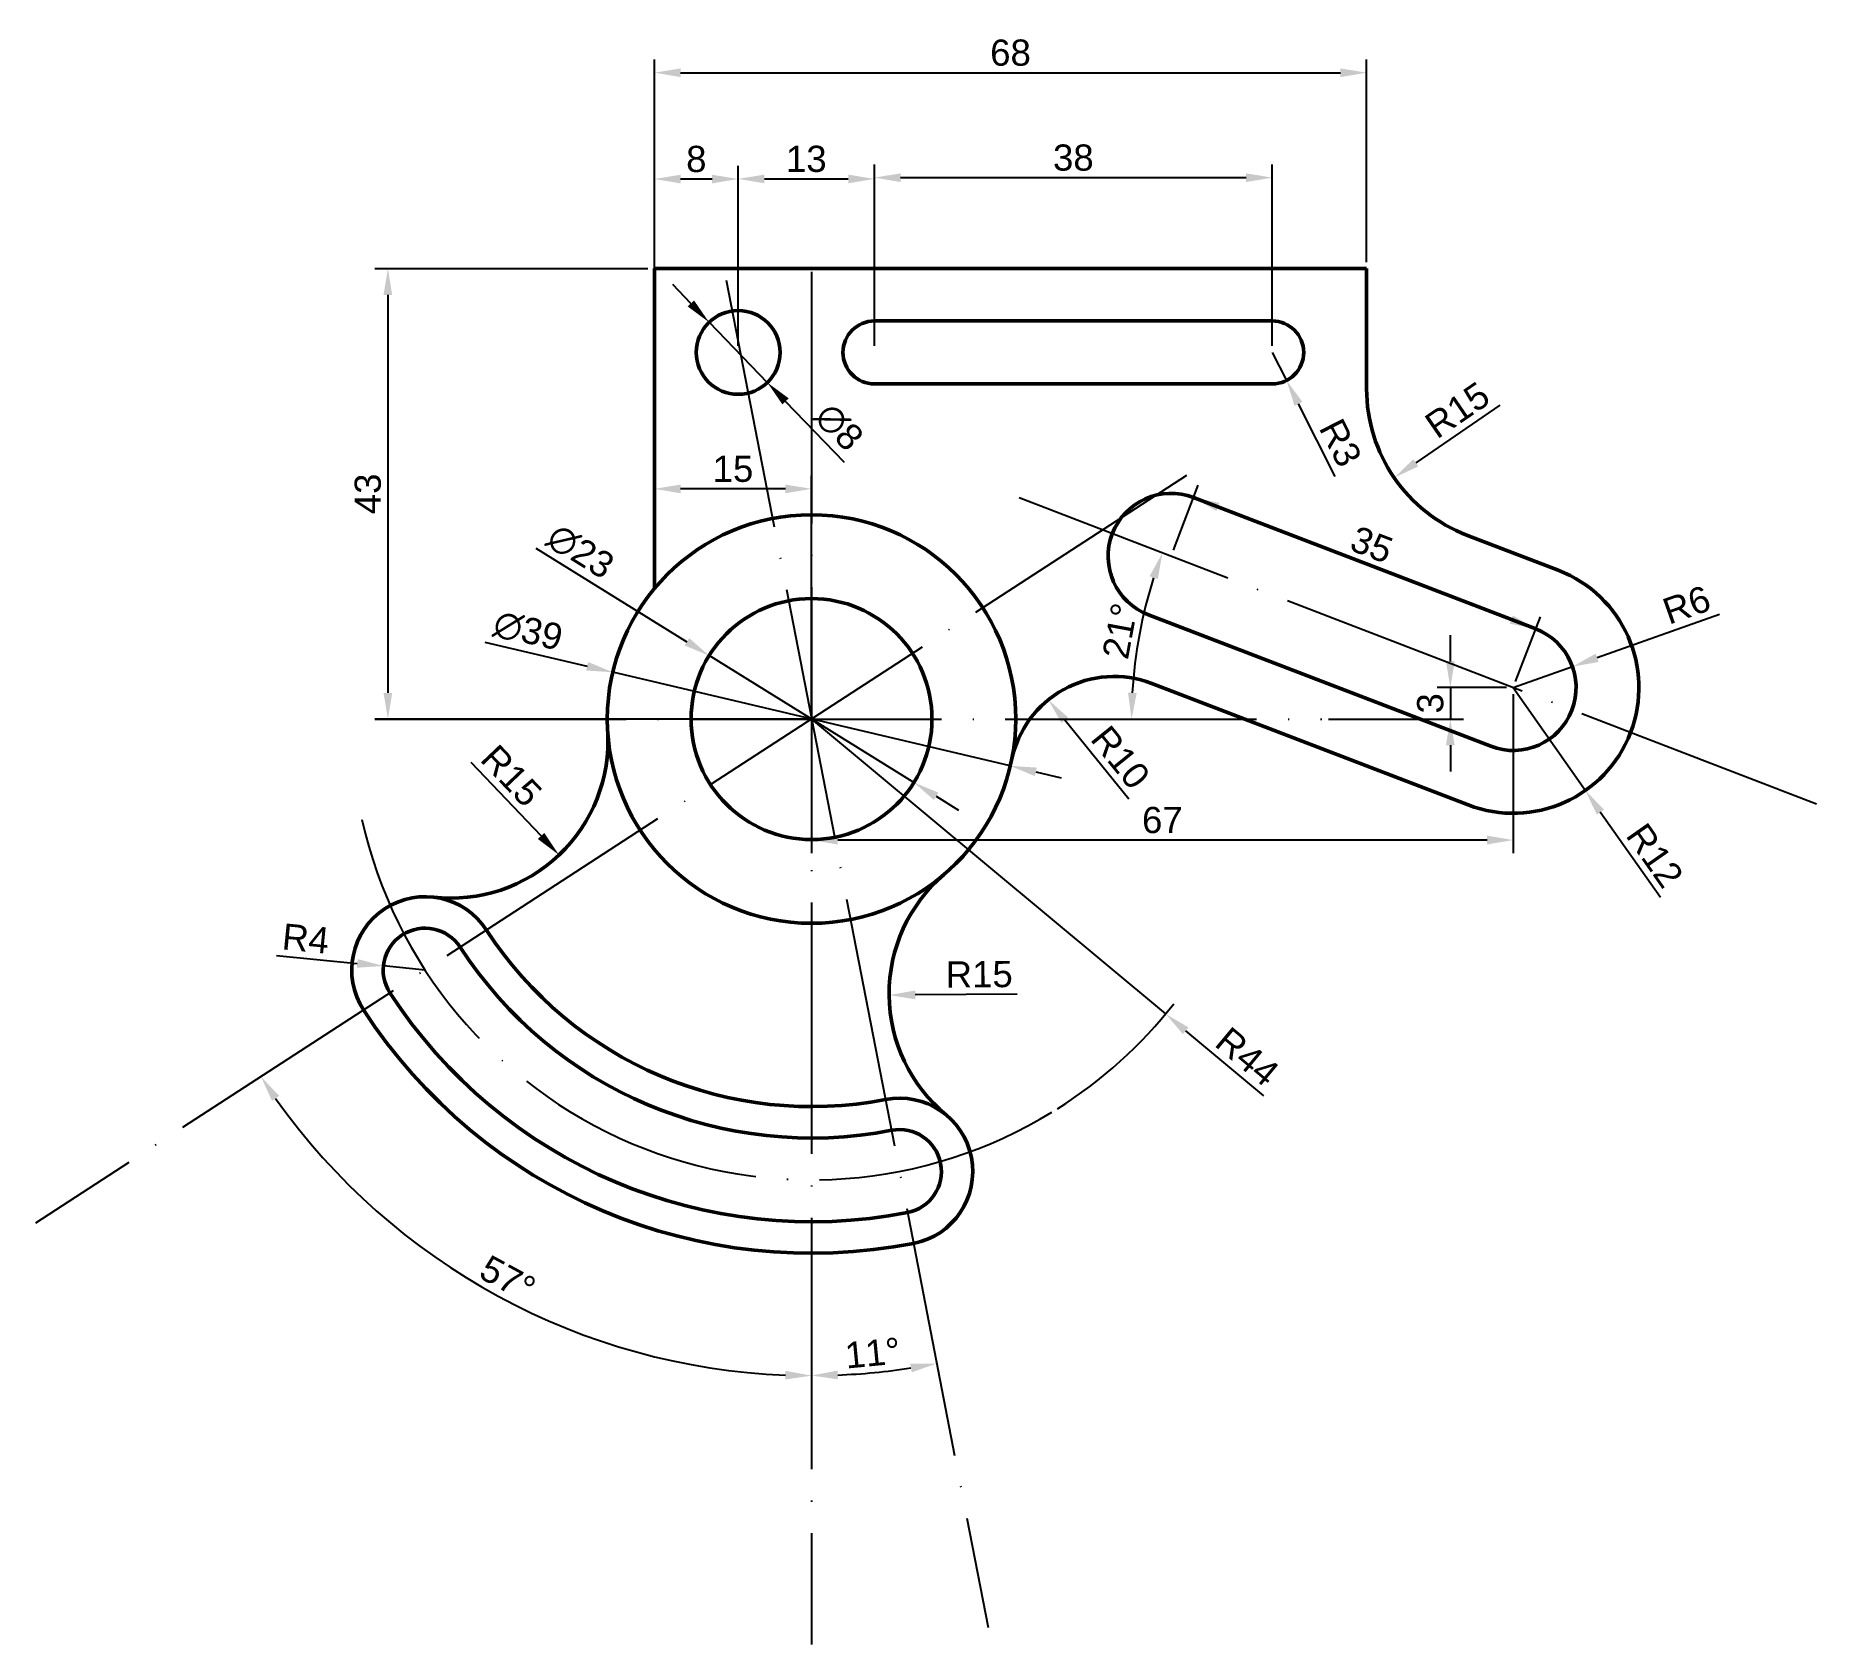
# Model space of a CAD drawing. Header units: millimetres. Extents: x 249 to 419, y 15 to 169.
import ezdxf

# ---------------------------------------------------------------- set-up
doc = ezdxf.new("R2010")
doc.units = ezdxf.units.MM
doc.linetypes.add('ACAD_ISO04W100', pattern=[30, 24, -3, 0, -3])
doc.layers.add('1粗实线', color=7, linetype='Continuous', lineweight=50)
doc.layers.add('3中心线', color=1, linetype='ACAD_ISO04W100', lineweight=25)
doc.layers.add('5标注', color=4, linetype='Continuous')
doc.styles.get("Standard").update_dxf_attribs({"font": 'arial.ttf'})
doc.dimstyles.new('ISO-25', dxfattribs={"dimtxt": 2.5, "dimasz": 2.5, "dimexe": 1.25, "dimexo": 0.625, "dimtad": 1, "dimtxsty": 'Standard', "dimcen": 2.5, "dimadec": 0, "dimazin": 0, "dimtfac": 1, "dimtmove": 0, "dimatfit": 3, "dimfxl": 0, "dimarcsym": 0})

# ---------------------------------------------------------------- blocks, each defined once
blk = doc.blocks.new('*D2')
at = {"layer": '5标注', "color": 0, "lineweight": -2, "transparency": 16777216}
for p, q in [((308.32, 147.16), (308.32, 166.49)), ((310.82, 165.24), (373.82, 165.24)), ((376.32, 147.16), (376.32, 166.49))]:
    blk.add_line(p, q, dxfattribs=at)
at = {"layer": '5标注', "color": 0, "transparency": 16777216}
for points in [[(310.82, 165.65), (310.82, 164.82), (308.32, 165.24)], [(373.82, 165.65), (373.82, 164.82), (376.32, 165.24)]]:
    blk.add_solid(points, dxfattribs=at)
at = {"layer": 'Defpoints', "color": 0, "transparency": 16777216}
for p in [(376.32, 165.24), (308.32, 146.53), (376.32, 146.53)]:
    blk.add_point(p, dxfattribs=at)
at = {"layer": '5标注', "color": 0, "transparency": 16777216, "insert": (342.32, 167.14), "char_height": 2.5, "attachment_point": 5}
blk.add_mtext('68', dxfattribs=at)
blk = doc.blocks.new('*D5')
at = {"layer": '5标注', "color": 0, "lineweight": -2, "transparency": 16777216}
for p, q in [((329.32, 139.16), (329.32, 156.47)), ((367.32, 139.16), (367.32, 156.47)), ((331.82, 155.22), (364.82, 155.22))]:
    blk.add_line(p, q, dxfattribs=at)
at = {"layer": '5标注', "color": 0, "transparency": 16777216}
for points in [[(331.82, 155.63), (331.82, 154.8), (329.32, 155.22)], [(364.82, 155.63), (364.82, 154.8), (367.32, 155.22)]]:
    blk.add_solid(points, dxfattribs=at)
at = {"layer": 'Defpoints', "color": 0, "transparency": 16777216}
for p in [(367.32, 155.22), (329.32, 138.53), (367.32, 138.53)]:
    blk.add_point(p, dxfattribs=at)
at = {"layer": '5标注', "color": 0, "transparency": 16777216, "insert": (348.32, 157.12), "char_height": 2.5, "attachment_point": 5}
blk.add_mtext('38', dxfattribs=at)
blk = doc.blocks.new('*D6')
at = {"layer": '5标注', "color": 0, "lineweight": -2, "transparency": 16777216}
for p, q in [((316.32, 139.16), (316.32, 156.35)), ((318.82, 155.1), (326.82, 155.1)), ((329.32, 139.16), (329.32, 156.35))]:
    blk.add_line(p, q, dxfattribs=at)
at = {"layer": '5标注', "color": 0, "transparency": 16777216}
for points in [[(318.82, 155.51), (318.82, 154.68), (316.32, 155.1)], [(326.82, 155.51), (326.82, 154.68), (329.32, 155.1)]]:
    blk.add_solid(points, dxfattribs=at)
at = {"layer": 'Defpoints', "color": 0, "transparency": 16777216}
for p in [(329.32, 155.1), (316.32, 138.53), (329.32, 138.53)]:
    blk.add_point(p, dxfattribs=at)
at = {"layer": '5标注', "color": 0, "transparency": 16777216, "insert": (322.82, 157), "char_height": 2.5, "attachment_point": 5}
blk.add_mtext('13', dxfattribs=at)
blk = doc.blocks.new('*D8')
at = {"layer": '5标注', "color": 0, "lineweight": -2, "transparency": 16777216}
for p, q in [((308.32, 139.16), (308.32, 156.34)), ((313.82, 155.09), (310.82, 155.09)), ((316.32, 139.16), (316.32, 156.34))]:
    blk.add_line(p, q, dxfattribs=at)
at = {"layer": '5标注', "color": 0, "transparency": 16777216}
for points in [[(310.82, 155.5), (310.82, 154.67), (308.32, 155.09)], [(313.82, 155.5), (313.82, 154.67), (316.32, 155.09)]]:
    blk.add_solid(points, dxfattribs=at)
at = {"layer": 'Defpoints', "color": 0, "transparency": 16777216}
for p in [(308.32, 155.09), (308.32, 138.53), (316.32, 138.53)]:
    blk.add_point(p, dxfattribs=at)
at = {"layer": '5标注', "color": 0, "transparency": 16777216, "insert": (312.32, 156.99), "char_height": 2.5, "attachment_point": 5}
blk.add_mtext('8', dxfattribs=at)
blk = doc.blocks.new('*D9')
at = {"layer": '5标注', "color": 0, "lineweight": -2, "transparency": 16777216}
for p, q in [((307.69, 146.53), (281.62, 146.53)), ((282.87, 144.03), (282.87, 106.03)), ((322.69, 103.53), (281.62, 103.53))]:
    blk.add_line(p, q, dxfattribs=at)
at = {"layer": '5标注', "color": 0, "transparency": 16777216}
for points in [[(282.45, 144.03), (283.28, 144.03), (282.87, 146.53)], [(282.45, 106.03), (283.28, 106.03), (282.87, 103.53)]]:
    blk.add_solid(points, dxfattribs=at)
at = {"layer": 'Defpoints', "color": 0, "transparency": 16777216}
for p in [(308.32, 146.53), (282.87, 103.53), (323.32, 103.53)]:
    blk.add_point(p, dxfattribs=at)
at = {"layer": '5标注', "color": 0, "transparency": 16777216, "insert": (280.96, 125.03), "char_height": 2.5, "attachment_point": 5, "rotation": 90}
blk.add_mtext('43', dxfattribs=at)
blk = doc.blocks.new('*D10')
at = {"layer": '5标注', "color": 0, "lineweight": -2, "transparency": 16777216}
for p, q in [((308.32, 116.62), (308.32, 126.76)), ((323.32, 104.16), (323.32, 126.76)), ((320.82, 125.51), (310.82, 125.51))]:
    blk.add_line(p, q, dxfattribs=at)
at = {"layer": '5标注', "color": 0, "transparency": 16777216}
for points in [[(310.82, 125.92), (310.82, 125.09), (308.32, 125.51)], [(320.82, 125.92), (320.82, 125.09), (323.32, 125.51)]]:
    blk.add_solid(points, dxfattribs=at)
at = {"layer": 'Defpoints', "color": 0, "transparency": 16777216}
for p in [(308.32, 125.51), (308.32, 115.99), (323.32, 103.53)]:
    blk.add_point(p, dxfattribs=at)
at = {"layer": '5标注', "color": 0, "transparency": 16777216, "insert": (315.82, 127.41), "char_height": 2.5, "attachment_point": 5}
blk.add_mtext('15', dxfattribs=at)
blk = doc.blocks.new('*D11')
at = {"layer": '5标注', "color": 0, "lineweight": -2, "transparency": 16777216}
for p, q in [((357.87, 119.66), (360.24, 125.85)), ((390.14, 113.03), (362.13, 123.78)), ((390.54, 107.12), (392.92, 113.3))]:
    blk.add_line(p, q, dxfattribs=at)
at = {"layer": '5标注', "color": 0, "transparency": 16777216}
for points in [[(362.28, 124.17), (361.98, 123.39), (359.79, 124.68)], [(390.29, 113.42), (389.99, 112.64), (392.47, 112.14)]]:
    blk.add_solid(points, dxfattribs=at)
at = {"layer": 'Defpoints', "color": 0, "transparency": 16777216}
for p in [(359.79, 124.68), (357.64, 119.08), (390.32, 106.53)]:
    blk.add_point(p, dxfattribs=at)
at = {"layer": '5标注', "color": 0, "transparency": 16777216, "insert": (376.81, 120.18), "char_height": 2.5, "attachment_point": 5, "rotation": 339}
blk.add_mtext('35', dxfattribs=at)
blk = doc.blocks.new('*D12')
at = {"layer": '5标注', "color": 0, "lineweight": -2, "transparency": 16777216}
blk.add_line((389.05, 133.51), (381.02, 127.99), dxfattribs=at)
at = {"layer": '5标注', "color": 0, "transparency": 16777216}
blk.add_solid([(380.78, 128.34), (381.25, 127.65), (378.96, 126.58)], dxfattribs=at)
at = {"layer": 'Defpoints', "color": 0, "transparency": 16777216}
for p in [(391.32, 135.07), (378.96, 126.58)]:
    blk.add_point(p, dxfattribs=at)
at = {"layer": '5标注', "color": 0, "transparency": 16777216, "insert": (384.99, 133.03), "char_height": 2.5, "attachment_point": 5, "rotation": 34.5}
blk.add_mtext('R15', dxfattribs=at)
blk = doc.blocks.new('*D13')
at = {"layer": '5标注', "color": 0, "lineweight": -2, "transparency": 16777216}
for p, q in [((410.01, 113.52), (398.33, 109.38)), ((390.32, 106.53), (395.97, 108.54))]:
    blk.add_line(p, q, dxfattribs=at)
at = {"layer": '5标注', "color": 0, "transparency": 16777216}
blk.add_solid([(398.19, 109.77), (398.47, 108.98), (395.97, 108.54)], dxfattribs=at)
at = {"layer": 'Defpoints', "color": 0, "transparency": 16777216}
for p in [(395.97, 108.54), (390.32, 106.53)]:
    blk.add_point(p, dxfattribs=at)
at = {"layer": '5标注', "color": 0, "transparency": 16777216, "insert": (406.88, 114.43), "char_height": 2.5, "attachment_point": 5, "rotation": 19.5277}
blk.add_mtext('R6', dxfattribs=at)
blk = doc.blocks.new('*D14')
at = {"layer": '5标注', "color": 0, "lineweight": -2, "transparency": 16777216}
for p, q in [((390.32, 106.53), (397.21, 96.71)), ((404.38, 86.49), (398.64, 94.66))]:
    blk.add_line(p, q, dxfattribs=at)
at = {"layer": '5标注', "color": 0, "transparency": 16777216}
blk.add_solid([(398.99, 94.9), (398.3, 94.42), (397.21, 96.71)], dxfattribs=at)
at = {"layer": 'Defpoints', "color": 0, "transparency": 16777216}
for p in [(390.32, 106.53), (397.21, 96.71)]:
    blk.add_point(p, dxfattribs=at)
at = {"layer": '5标注', "color": 0, "transparency": 16777216, "insert": (403.85, 90.51), "char_height": 2.5, "attachment_point": 5, "rotation": 305.0361}
blk.add_mtext('R12', dxfattribs=at)
blk = doc.blocks.new('*D15')
at = {"layer": '5标注', "color": 0, "lineweight": -2, "transparency": 16777216}
blk.add_arc((398.13, 103.53), 44.25, 162.2373, 176.7627, dxfattribs=at)
at = {"layer": '5标注', "color": 0, "transparency": 16777216}
for points in [[(355.6, 117.17), (356.39, 116.9), (356.82, 119.39)], [(354.37, 106.02), (353.54, 106.05), (353.88, 103.53)]]:
    blk.add_solid(points, dxfattribs=at)
at = {"layer": 'Defpoints', "color": 0, "transparency": 16777216}
for p in [(343.16, 124.64), (355.2, 114.24), (281.62, 103.53), (372.05, 103.53), (419.27, 95.42)]:
    blk.add_point(p, dxfattribs=at)
at = {"layer": '5标注', "color": 0, "transparency": 16777216, "insert": (352.77, 111.94), "char_height": 2.5, "attachment_point": 5, "rotation": 79.5}
blk.add_mtext('21°', dxfattribs=at)
blk = doc.blocks.new('*D16')
at = {"layer": '5标注', "color": 0, "lineweight": -2, "transparency": 16777216}
for p, q in [((384.32, 109.03), (384.32, 111.53)), ((389.69, 106.53), (383.07, 106.53)), ((384.32, 106.53), (384.32, 103.53)), ((372.68, 103.53), (385.57, 103.53)), ((384.32, 101.03), (384.32, 98.53))]:
    blk.add_line(p, q, dxfattribs=at)
at = {"layer": '5标注', "color": 0, "transparency": 16777216}
for points in [[(383.9, 109.03), (384.73, 109.03), (384.32, 106.53)], [(383.9, 101.03), (384.73, 101.03), (384.32, 103.53)]]:
    blk.add_solid(points, dxfattribs=at)
at = {"layer": 'Defpoints', "color": 0, "transparency": 16777216}
for p in [(390.32, 106.53), (372.05, 103.53), (384.32, 103.53)]:
    blk.add_point(p, dxfattribs=at)
at = {"layer": '5标注', "color": 0, "transparency": 16777216, "insert": (382.41, 105.03), "char_height": 2.5, "attachment_point": 5, "rotation": 90}
blk.add_mtext('3', dxfattribs=at)
blk = doc.blocks.new('*D17')
at = {"layer": '5标注', "color": 0, "lineweight": -2, "transparency": 16777216}
for p, q in [((390.32, 105.91), (390.32, 90.73)), ((323.32, 102.91), (323.32, 90.73)), ((387.82, 91.98), (325.82, 91.98))]:
    blk.add_line(p, q, dxfattribs=at)
at = {"layer": '5标注', "color": 0, "transparency": 16777216}
for points in [[(325.82, 92.4), (325.82, 91.56), (323.32, 91.98)], [(387.82, 92.4), (387.82, 91.56), (390.32, 91.98)]]:
    blk.add_solid(points, dxfattribs=at)
at = {"layer": 'Defpoints', "color": 0, "transparency": 16777216}
for p in [(390.32, 106.53), (323.32, 103.53), (323.32, 91.98)]:
    blk.add_point(p, dxfattribs=at)
at = {"layer": '5标注', "color": 0, "transparency": 16777216, "insert": (356.82, 93.88), "char_height": 2.5, "attachment_point": 5}
blk.add_mtext('67', dxfattribs=at)
blk = doc.blocks.new('*D18')
at = {"layer": '5标注', "color": 0, "lineweight": -2, "transparency": 16777216}
for p, q in [((323.32, 103.53), (357.13, 75.38)), ((366.51, 67.56), (359.05, 73.78))]:
    blk.add_line(p, q, dxfattribs=at)
blk.add_arc((323.32, 103.53), 44, 302.2655, 321.8371, dxfattribs=at)
at = {"layer": '5标注', "color": 0, "transparency": 16777216}
blk.add_solid([(359.32, 74.1), (358.78, 73.46), (357.13, 75.38)], dxfattribs=at)
at = {"layer": 'Defpoints', "color": 0, "transparency": 16777216}
for p in [(323.32, 103.53), (357.13, 75.38)]:
    blk.add_point(p, dxfattribs=at)
at = {"layer": '5标注', "color": 0, "transparency": 16777216, "insert": (364.94, 71.31), "char_height": 2.5, "attachment_point": 5, "rotation": 320.2094}
blk.add_mtext('R44', dxfattribs=at)
blk = doc.blocks.new('*D19')
at = {"layer": '5标注', "color": 0, "lineweight": -2, "transparency": 16777216}
blk.add_line((342.97, 77.28), (333.23, 77.2), dxfattribs=at)
at = {"layer": '5标注', "color": 0, "transparency": 16777216}
blk.add_solid([(333.23, 77.62), (333.23, 76.78), (330.73, 77.18)], dxfattribs=at)
at = {"layer": 'Defpoints', "color": 0, "transparency": 16777216}
for p in [(330.73, 77.18), (345.73, 77.3)]:
    blk.add_point(p, dxfattribs=at)
at = {"layer": '5标注', "color": 0, "transparency": 16777216, "insert": (339.33, 79.15), "char_height": 2.5, "attachment_point": 5, "rotation": 0.4703}
blk.add_mtext('R15', dxfattribs=at)
blk = doc.blocks.new('*D20')
at = {"layer": '5标注', "color": 0, "lineweight": -2, "transparency": 16777216}
blk.add_arc((323.32, 103.53), 62.67, 272.2857, 278.7143, dxfattribs=at)
at = {"layer": '5标注', "color": 0, "transparency": 16777216}
for points in [[(325.83, 40.5), (325.81, 41.33), (323.32, 40.86)], [(332.74, 42), (332.89, 41.17), (335.28, 42.01)]]:
    blk.add_solid(points, dxfattribs=at)
at = {"layer": 'Defpoints', "color": 0, "transparency": 16777216}
for p in [(315.18, 145.43), (323.32, 146.22), (327.33, 40.99), (340.18, 16.82), (323.32, 15.19)]:
    blk.add_point(p, dxfattribs=at)
at = {"layer": '5标注', "color": 0, "transparency": 16777216, "insert": (329.15, 43.02), "char_height": 2.5, "attachment_point": 5, "rotation": 5.5}
blk.add_mtext('11°', dxfattribs=at)
blk = doc.blocks.new('*D21')
at = {"layer": '5标注', "color": 0, "lineweight": -2, "transparency": 16777216}
blk.add_arc((323.32, 103.53), 62.69, 215.2852, 267.7148, dxfattribs=at)
at = {"layer": '5标注', "color": 0, "transparency": 16777216}
for points in [[(271.8, 67.09), (272.49, 67.56), (270.75, 69.39)], [(320.83, 41.31), (320.81, 40.48), (323.32, 40.85)]]:
    blk.add_solid(points, dxfattribs=at)
at = {"layer": 'Defpoints', "color": 0, "transparency": 16777216}
for p in [(323.32, 146.22), (359.12, 126.78), (249.23, 55.42), (284.73, 54.14), (323.32, 15.19)]:
    blk.add_point(p, dxfattribs=at)
at = {"layer": '5标注', "color": 0, "transparency": 16777216, "insert": (294.31, 50.11), "char_height": 2.5, "attachment_point": 5, "rotation": 331.5}
blk.add_mtext('57°', dxfattribs=at)
blk = doc.blocks.new('*D22')
at = {"layer": '5标注', "color": 0, "lineweight": -2, "transparency": 16777216}
for p, q in [((272.22, 80.97), (279.95, 80.21)), ((286.42, 79.57), (282.44, 79.96))]:
    blk.add_line(p, q, dxfattribs=at)
at = {"layer": '5标注', "color": 0, "transparency": 16777216}
blk.add_solid([(279.99, 80.62), (279.91, 79.79), (282.44, 79.96)], dxfattribs=at)
at = {"layer": 'Defpoints', "color": 0, "transparency": 16777216}
for p in [(282.44, 79.96), (286.42, 79.57)]:
    blk.add_point(p, dxfattribs=at)
at = {"layer": '5标注', "color": 0, "transparency": 16777216, "insert": (275.02, 82.58), "char_height": 2.5, "attachment_point": 5, "rotation": 354.3711}
blk.add_mtext('R4', dxfattribs=at)
blk = doc.blocks.new('*D23')
at = {"layer": '5标注', "color": 0, "lineweight": -2, "transparency": 16777216}
blk.add_line((290.78, 99.43), (297.49, 92.37), dxfattribs=at)
at = {"layer": '5标注', "color": 0, "transparency": 16777216}
blk.add_solid([(297.8, 92.66), (297.19, 92.08), (299.21, 90.56)], dxfattribs=at)
at = {"layer": 'Defpoints', "color": 0, "transparency": 16777216}
for p in [(288.88, 101.43), (299.21, 90.56)]:
    blk.add_point(p, dxfattribs=at)
at = {"layer": '5标注', "color": 0, "transparency": 16777216, "insert": (294.66, 98.12), "char_height": 2.5, "attachment_point": 5, "rotation": 313.5297}
blk.add_mtext('R15', dxfattribs=at)
blk = doc.blocks.new('*D24')
at = {"layer": '5标注', "color": 0, "lineweight": -2, "transparency": 16777216}
for p, q in [((297, 119.85), (311.42, 110.91)), ((333.09, 97.48), (313.54, 109.59)), ((335.22, 96.16), (337.34, 94.84))]:
    blk.add_line(p, q, dxfattribs=at)
at = {"layer": '5标注', "color": 0, "transparency": 16777216}
for points in [[(311.64, 111.26), (311.2, 110.56), (313.54, 109.59)], [(335.44, 96.51), (335, 95.81), (333.09, 97.48)]]:
    blk.add_solid(points, dxfattribs=at)
at = {"layer": 'Defpoints', "color": 0, "transparency": 16777216}
for p in [(313.54, 109.59), (333.09, 97.48)]:
    blk.add_point(p, dxfattribs=at)
at = {"layer": '5标注', "color": 0, "transparency": 16777216, "insert": (301.25, 119.53), "char_height": 2.5, "attachment_point": 5, "rotation": 328.2099}
blk.add_mtext('∅23', dxfattribs=at)
blk = doc.blocks.new('*D25')
at = {"layer": '5标注', "color": 0, "lineweight": -2, "transparency": 16777216}
for p, q in [((292.12, 110.88), (301.91, 108.58)), ((342.3, 99.06), (304.34, 108)), ((344.73, 98.49), (347.17, 97.92))]:
    blk.add_line(p, q, dxfattribs=at)
at = {"layer": '5标注', "color": 0, "transparency": 16777216}
for points in [[(302, 108.98), (301.81, 108.17), (304.34, 108)], [(344.83, 98.9), (344.64, 98.09), (342.3, 99.06)]]:
    blk.add_solid(points, dxfattribs=at)
at = {"layer": 'Defpoints', "color": 0, "transparency": 16777216}
for p in [(304.34, 108), (342.3, 99.06)]:
    blk.add_point(p, dxfattribs=at)
at = {"layer": '5标注', "color": 0, "transparency": 16777216, "insert": (296.25, 111.94), "char_height": 2.5, "attachment_point": 5, "rotation": 346.748}
blk.add_mtext('∅39', dxfattribs=at)
blk = doc.blocks.new('*D26')
at = {"layer": '5标注', "color": 0, "lineweight": -2, "transparency": 16777216}
blk.add_line((353.61, 95.87), (347.5, 103.43), dxfattribs=at)
at = {"layer": '5标注', "color": 0, "transparency": 16777216}
blk.add_solid([(347.82, 103.69), (347.18, 103.17), (345.93, 105.37)], dxfattribs=at)
at = {"layer": 'Defpoints', "color": 0, "transparency": 16777216}
for p in [(345.93, 105.37), (352.22, 97.6)]:
    blk.add_point(p, dxfattribs=at)
at = {"layer": '5标注', "color": 0, "transparency": 16777216, "insert": (352.82, 99.87), "char_height": 2.5, "attachment_point": 5, "rotation": 308.9553}
blk.add_mtext('R10', dxfattribs=at)
blk = doc.blocks.new('*D27')
at = {"layer": '5标注', "color": 0, "lineweight": -2, "transparency": 16777216}
for p, q in [((311.8, 143.21), (310.07, 145.01)), ((313.54, 141.41), (319.1, 135.66)), ((326.48, 128.03), (320.84, 133.86))]:
    blk.add_line(p, q, dxfattribs=at)
at = {"layer": '5标注', "color": 0, "transparency": 16777216}
for points in [[(312.1, 143.5), (311.5, 142.92), (313.54, 141.41)], [(321.14, 134.15), (320.54, 133.57), (319.1, 135.66)]]:
    blk.add_solid(points, dxfattribs=at)
at = {"layer": 'Defpoints', "color": 0, "transparency": 16777216}
for p in [(313.54, 141.41), (319.1, 135.66)]:
    blk.add_point(p, dxfattribs=at)
at = {"layer": '5标注', "color": 0, "transparency": 16777216, "insert": (325.94, 131.41), "char_height": 2.5, "attachment_point": 5, "rotation": 314.0234}
blk.add_mtext('∅8', dxfattribs=at)
blk = doc.blocks.new('*D28')
at = {"layer": '5标注', "color": 0, "lineweight": -2, "transparency": 16777216}
for p, q in [((367.32, 138.53), (368.68, 135.86)), ((373.33, 126.69), (369.81, 133.63))]:
    blk.add_line(p, q, dxfattribs=at)
at = {"layer": '5标注', "color": 0, "transparency": 16777216}
blk.add_solid([(370.18, 133.82), (369.44, 133.44), (368.68, 135.86)], dxfattribs=at)
at = {"layer": 'Defpoints', "color": 0, "transparency": 16777216}
for p in [(367.32, 138.53), (368.68, 135.86)]:
    blk.add_point(p, dxfattribs=at)
at = {"layer": '5标注', "color": 0, "transparency": 16777216, "insert": (373.83, 129.91), "char_height": 2.5, "attachment_point": 5, "rotation": 296.9079}
blk.add_mtext('R3', dxfattribs=at)

msp = doc.modelspace()

# ---------------------------------------------------------------- linework, layer by layer
at = {"layer": '1粗实线'}
for p, q in [((308.32, 146.535), (376.32, 146.535)), ((308.32, 146.535), (308.32, 115.995)), ((376.32, 146.535), (376.32, 135.072)), ((367.32, 141.535), (329.32, 141.535)), ((329.32, 135.535), (367.32, 135.535)), ((392.47, 112.136), (359.795, 124.679)), ((394.62, 117.738), (385.944, 121.068)), ((388.169, 100.933), (355.494, 113.476)), ((386.019, 95.332), (355.799, 106.932))]:
    msp.add_line(p, q, dxfattribs=at)
for centre, radius in [((316.32, 138.535), 4), ((323.32, 103.535), 19.5), ((323.32, 103.535), 11.5)]:
    msp.add_circle(centre, radius, dxfattribs=at)
for centre, radius, start, end in [((329.32, 138.535), 3, 90, 270), ((367.32, 138.535), 3, 270, 90), ((391.32, 135.072), 15, 180, 249), ((357.644, 119.078), 6, 69, 249), ((390.32, 106.535), 12, 249, 69), ((390.32, 106.535), 6, 249, 69), ((352.216, 97.596), 10, 69, 168.38677), ((288.884, 101.432), 15, 263.56507, 3.49426), ((345.728, 77.303), 15, 130.50574, 230.43493), ((286.418, 79.571), 7, 33, 213), ((286.418, 79.571), 4, 33, 213), ((323.32, 103.535), 37, 213, 281), ((323.32, 103.535), 40, 213, 281), ((323.32, 103.535), 48, 213, 281), ((323.32, 103.535), 51, 213, 281), ((331.715, 60.343), 7, 281, 101), ((331.715, 60.343), 4, 281, 101)]:
    msp.add_arc(centre, radius, start, end, dxfattribs=at)
at = {"layer": '3中心线'}
for p, q in [((315.175, 145.433), (340.176, 16.818)), ((323.32, 146.217), (323.32, 15.195)), ((359.116, 126.781), (249.231, 55.421)), ((419.27, 95.422), (343.157, 124.639)), ((281.617, 103.535), (372.052, 103.535))]:
    msp.add_line(p, q, dxfattribs=at)
msp.add_arc((323.32, 103.535), 44, 192.58713, 301.45166, dxfattribs=at)

# ---------------------------------------------------------------- dimensions: what is measured, and where the dimension line sits
at = {"layer": '5标注'}
for p1, p2, distance, picture, middle in [((308.32, 146.535), (376.32, 146.535), 18.703, '*D2', (342.32, 167.139)), ((316.32, 138.535), (308.32, 138.535), -16.552, '*D8', (312.32, 156.989)), ((316.32, 138.535), (329.32, 138.535), 16.561, '*D6', (322.82, 156.998)), ((329.32, 138.535), (367.32, 138.535), 16.68, '*D5', (348.32, 157.117)), ((390.32, 106.535), (357.644, 119.078), -6, '*D11', (376.814, 120.184))]:
    dim = msp.add_aligned_dim(p1=p1, p2=p2, distance=distance, dimstyle='ISO-25', dxfattribs=at)
    dim.commit()
    dim.dimension.update_dxf_attribs({"geometry": picture, "text_midpoint": middle})
for base, p1, p2, picture, middle in [((282.867, 103.535), (308.32, 146.535), (323.32, 103.535), '*D9', (280.965, 125.035)), ((384.317, 103.535), (390.32, 106.535), (372.052, 103.535), '*D16', (382.415, 105.035))]:
    dim = msp.add_linear_dim(base=base, p1=p1, p2=p2, angle=90, dimstyle='ISO-25', dxfattribs=at)
    dim.commit()
    dim.dimension.update_dxf_attribs({"geometry": picture, "text_midpoint": middle})
for base, line1, line2, picture, middle in [((284.726, 54.137), ((359.116, 126.781), (249.231, 55.421)), ((323.32, 146.217), (323.32, 15.195)), '*D21', (294.313, 50.112)), ((327.328, 40.99), ((315.175, 145.433), (340.176, 16.818)), ((323.32, 146.217), (323.32, 15.195)), '*D20', (329.146, 43.022)), ((355.197, 114.24), ((281.617, 103.535), (372.052, 103.535)), ((419.27, 95.422), (343.157, 124.639)), '*D15', (352.775, 111.942))]:
    dim = msp.add_angular_dim_2l(base=base, line1=line1, line2=line2, dimstyle='ISO-25', dxfattribs=at)
    dim.commit()
    dim.dimension.update_dxf_attribs({"geometry": picture, "text_midpoint": middle})
for p1, p2, picture, middle in [((313.54, 141.411), (319.099, 135.659), '*D27', (324.525, 130.045)), ((342.3, 99.065), (304.339, 108.005), '*D25', (296.246, 111.936))]:
    dim = msp.add_diameter_dim_2p(p1=p1, p2=p2, dimstyle='ISO-25', dxfattribs=at)
    dim.commit()
    dim.dimension.update_dxf_attribs({"geometry": picture, "text_midpoint": middle})
for center, mpoint, picture, middle in [((367.32, 138.535), (368.677, 135.86), '*D28', (373.832, 129.907)), ((323.32, 103.535), (357.129, 75.376), '*D18', (364.942, 71.308)), ((286.418, 79.571), (282.437, 79.963), '*D22', (275.023, 82.578))]:
    dim = msp.add_radius_dim(center=center, mpoint=mpoint, dimstyle='ISO-25', dxfattribs=at)
    dim.commit()
    dim.dimension.update_dxf_attribs({"geometry": picture, "text_midpoint": middle})
for center, mpoint, picture, middle in [((391.32, 135.072), (378.958, 126.576), '*D12', (386.063, 131.459)), ((390.32, 106.535), (395.975, 108.54), '*D13', (407.519, 112.635)), ((390.32, 106.535), (397.209, 96.709), '*D14', (402.31, 89.433)), ((352.216, 97.596), (345.929, 105.373), '*D26', (351.34, 98.679)), ((288.884, 101.432), (299.215, 90.557), '*D23', (293.277, 96.807)), ((345.728, 77.303), (330.729, 77.18), '*D19', (339.35, 77.251))]:
    dim = msp.add_radius_dim(center=center, mpoint=mpoint, dimstyle='ISO-25', dxfattribs=at)
    dim.commit()
    dim.dimension.update_dxf_attribs({"geometry": picture, "text_midpoint": middle, "dimtype": 164})
for base, p1, p2, picture, middle in [((308.32, 125.507), (323.32, 103.535), (308.32, 115.995), '*D10', (315.82, 127.409)), ((323.32, 91.981), (390.32, 106.535), (323.32, 103.535), '*D17', (356.82, 93.883))]:
    dim = msp.add_linear_dim(base=base, p1=p1, p2=p2, dimstyle='ISO-25', dxfattribs=at)
    dim.commit()
    dim.dimension.update_dxf_attribs({"geometry": picture, "text_midpoint": middle})
dim = msp.add_diameter_dim_2p(p1=(333.094, 97.477), p2=(313.545, 109.593), dimstyle='ISO-25', dxfattribs=at)
dim.commit()
dim.dimension.update_dxf_attribs({"geometry": '*D24', "text_midpoint": (300.212, 117.857), "dimtype": 163})

doc.saveas('drawing.dxf')
